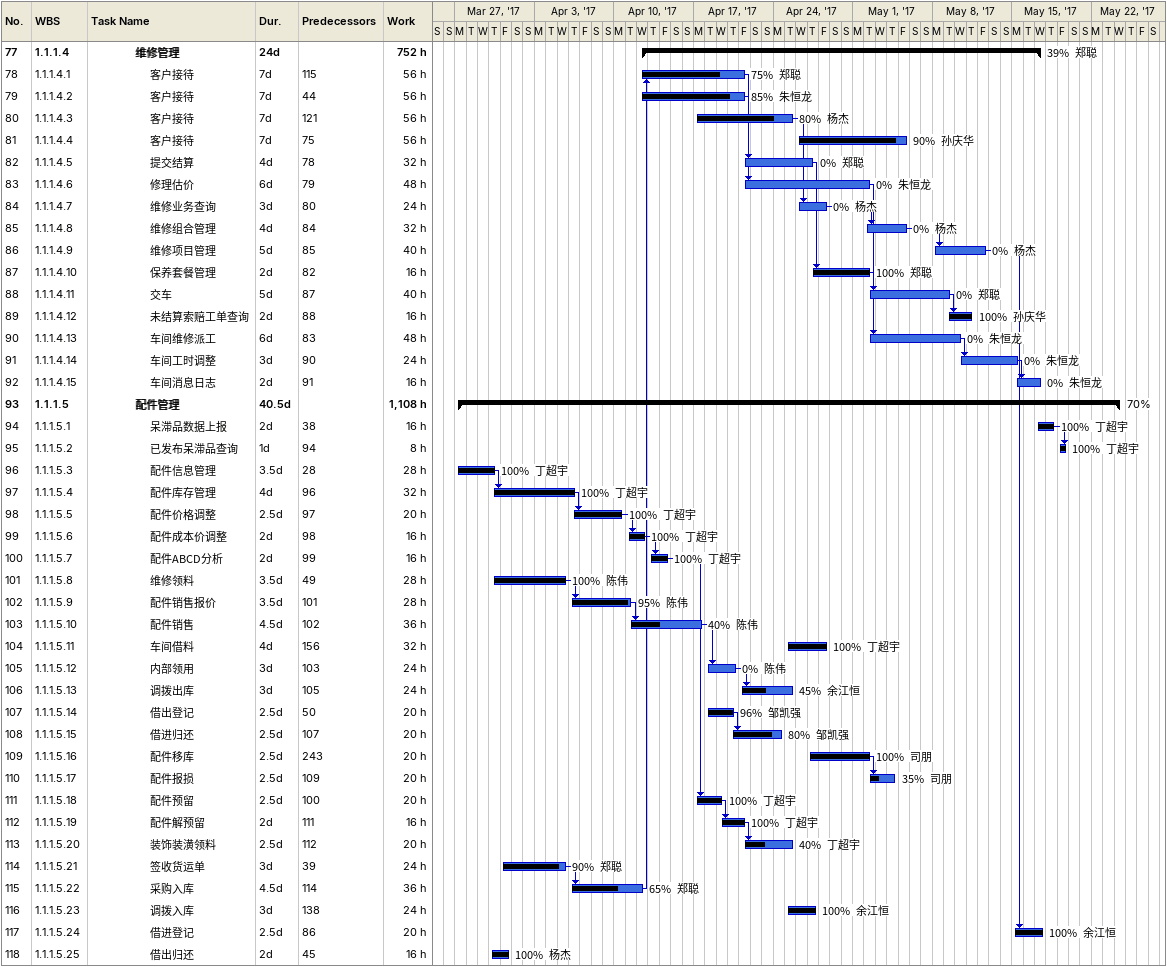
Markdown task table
| ID | WBS | Task | Duration | Start | Finish | Predecessors | Resources | % complete | Work (h) |
|---|---|---|---|---|---|---|---|---|---|
| 77 | 1.1.1.4 | **维修管理** | 24d | 2017-04-12 | 2017-05-17 |  | 郑聪 | 39 | 752 |
| 78 | 1.1.1.4.1 | 客户接待 | 7d | 2017-04-12 | 2017-04-21 | 115 | 郑聪 | 75 | 56 |
| 79 | 1.1.1.4.2 | 客户接待 | 7d | 2017-04-12 | 2017-04-21 | 44 | 朱恒龙 | 85 | 56 |
| 80 | 1.1.1.4.3 | 客户接待 | 7d | 2017-04-17 | 2017-04-25 | 121 | 杨杰 | 80 | 56 |
| 81 | 1.1.1.4.4 | 客户接待 | 7d | 2017-04-26 | 2017-05-05 | 75 | 孙庆华 | 90 | 56 |
| 82 | 1.1.1.4.5 | 提交结算 | 4d | 2017-04-21 | 2017-04-27 | 78 | 郑聪 | 0 | 32 |
| 83 | 1.1.1.4.6 | 修理估价 | 6d | 2017-04-21 | 2017-05-02 | 79 | 朱恒龙 | 0 | 48 |
| 84 | 1.1.1.4.7 | 维修业务查询 | 3d | 2017-04-26 | 2017-04-28 | 80 | 杨杰 | 0 | 24 |
| 85 | 1.1.1.4.8 | 维修组合管理 | 4d | 2017-05-02 | 2017-05-05 | 84 | 杨杰 | 0 | 32 |
| 86 | 1.1.1.4.9 | 维修项目管理 | 5d | 2017-05-08 | 2017-05-12 | 85 | 杨杰 | 0 | 40 |
| 87 | 1.1.1.4.10 | 保养套餐管理 | 2d | 2017-04-27 | 2017-05-02 | 82 | 郑聪 | 100 | 16 |
| 88 | 1.1.1.4.11 | 交车 | 5d | 2017-05-02 | 2017-05-09 | 87 | 郑聪 | 0 | 40 |
| 89 | 1.1.1.4.12 | 未结算索赔工单查询 | 2d | 2017-05-09 | 2017-05-11 | 88 | 孙庆华 | 100 | 16 |
| 90 | 1.1.1.4.13 | 车间维修派工 | 6d | 2017-05-02 | 2017-05-10 | 83 | 朱恒龙 | 0 | 48 |
| 91 | 1.1.1.4.14 | 车间工时调整 | 3d | 2017-05-10 | 2017-05-15 | 90 | 朱恒龙 | 0 | 24 |
| 92 | 1.1.1.4.15 | 车间消息日志 | 2d | 2017-05-15 | 2017-05-17 | 91 | 朱恒龙 | 0 | 16 |
| 93 | 1.1.1.5 | **配件管理** | 40.5d | 2017-03-27 | 2017-05-24 |  |  | 70 | 1108 |
| 94 | 1.1.1.5.1 | 呆滞品数据上报 | 2d | 2017-05-17 | 2017-05-18 | 38 | 丁超宇 | 100 | 16 |
| 95 | 1.1.1.5.2 | 已发布呆滞品查询 | 1d | 2017-05-19 | 2017-05-19 | 94 | 丁超宇 | 100 | 8 |
| 96 | 1.1.1.5.3 | 配件信息管理 | 3.5d | 2017-03-27 | 2017-03-30 | 28 | 丁超宇 | 100 | 28 |
| 97 | 1.1.1.5.4 | 配件库存管理 | 4d | 2017-03-30 | 2017-04-06 | 96 | 丁超宇 | 100 | 32 |
| 98 | 1.1.1.5.5 | 配件价格调整 | 2.5d | 2017-04-06 | 2017-04-10 | 97 | 丁超宇 | 100 | 20 |
| 99 | 1.1.1.5.6 | 配件成本价调整 | 2d | 2017-04-11 | 2017-04-12 | 98 | 丁超宇 | 100 | 16 |
| 100 | 1.1.1.5.7 | 配件ABCD分析 | 2d | 2017-04-13 | 2017-04-14 | 99 | 丁超宇 | 100 | 16 |
| 101 | 1.1.1.5.8 | 维修领料 | 3.5d | 2017-03-30 | 2017-04-05 | 49 | 陈伟 | 100 | 28 |
| 102 | 1.1.1.5.9 | 配件销售报价 | 3.5d | 2017-04-06 | 2017-04-11 | 101 | 陈伟 | 95 | 28 |
| 103 | 1.1.1.5.10 | 配件销售 | 4.5d | 2017-04-11 | 2017-04-17 | 102 | 陈伟 | 40 | 36 |
| 104 | 1.1.1.5.11 | 车间借料 | 4d | 2017-04-25 | 2017-04-28 | 156 | 丁超宇 | 100 | 32 |
| 105 | 1.1.1.5.12 | 内部领用 | 3d | 2017-04-18 | 2017-04-20 | 103 | 陈伟 | 0 | 24 |
| 106 | 1.1.1.5.13 | 调拨出库 | 3d | 2017-04-21 | 2017-04-25 | 105 | 余江恒 | 45 | 24 |
| 107 | 1.1.1.5.14 | 借出登记 | 2.5d | 2017-04-18 | 2017-04-20 | 50 | 邹凯强 | 96 | 20 |
| 108 | 1.1.1.5.15 | 借进归还 | 2.5d | 2017-04-20 | 2017-04-24 | 107 | 邹凯强 | 80 | 20 |
| 109 | 1.1.1.5.16 | 配件移库 | 2.5d | 2017-04-27 | 2017-05-02 | 243 | 司朋 | 100 | 20 |
| 110 | 1.1.1.5.17 | 配件报损 | 2.5d | 2017-05-02 | 2017-05-04 | 109 | 司朋 | 35 | 20 |
| 111 | 1.1.1.5.18 | 配件预留 | 2.5d | 2017-04-17 | 2017-04-19 | 100 | 丁超宇 | 100 | 20 |
| 112 | 1.1.1.5.19 | 配件解预留 | 2d | 2017-04-19 | 2017-04-21 | 111 | 丁超宇 | 100 | 16 |
| 113 | 1.1.1.5.20 | 装饰装潢领料 | 2.5d | 2017-04-21 | 2017-04-25 | 112 | 丁超宇 | 40 | 20 |
| 114 | 1.1.1.5.21 | 签收货运单 | 3d | 2017-03-31 | 2017-04-05 | 39 | 郑聪 | 90 | 24 |
| 115 | 1.1.1.5.22 | 采购入库 | 4.5d | 2017-04-06 | 2017-04-12 | 114 | 郑聪 | 65 | 36 |
| 116 | 1.1.1.5.23 | 调拨入库 | 3d | 2017-04-25 | 2017-04-27 | 138 | 余江恒 | 100 | 24 |
| 117 | 1.1.1.5.24 | 借进登记 | 2.5d | 2017-05-15 | 2017-05-17 | 86 | 余江恒 | 100 | 20 |
| 118 | 1.1.1.5.25 | 借出归还 | 2d | 2017-03-30 | 2017-03-31 | 45 | 杨杰 | 100 | 16 |
